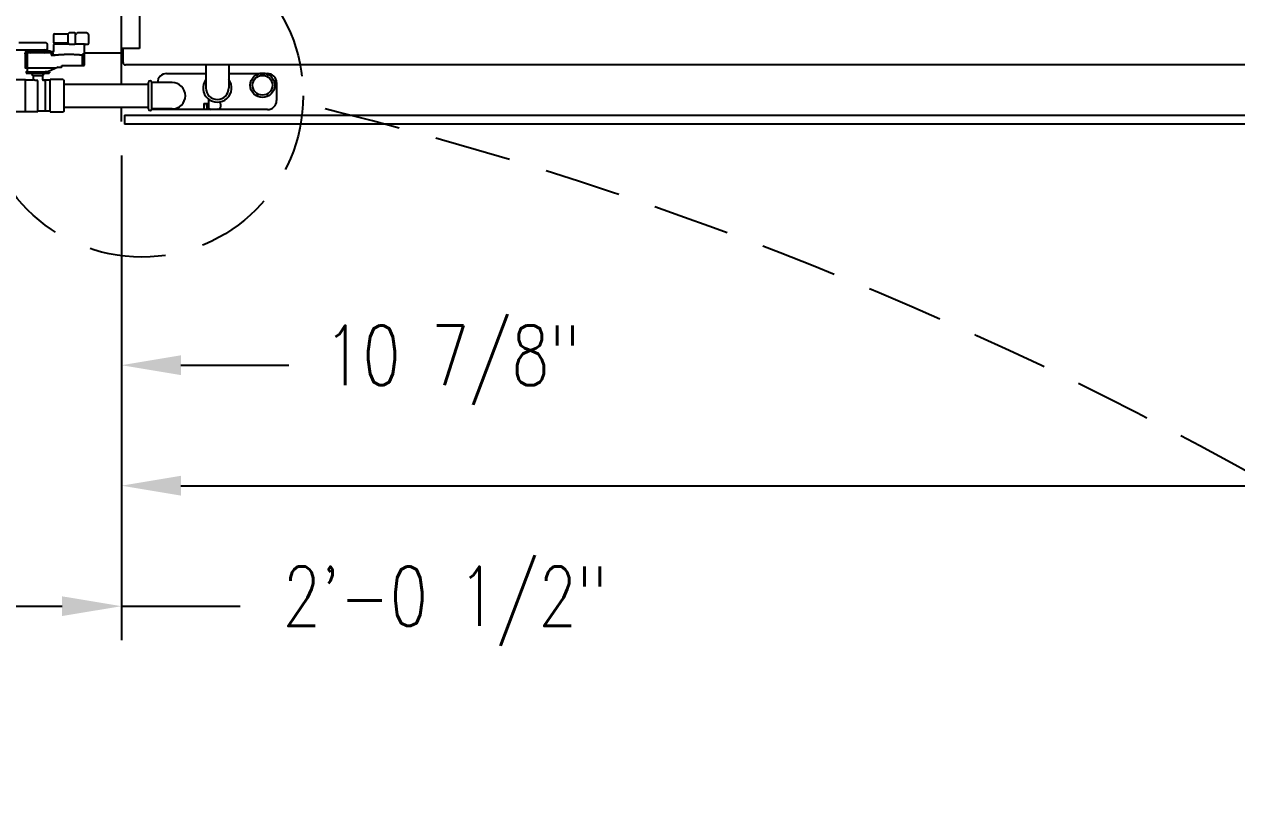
# Model space of a CAD drawing. Header units: millimetres. Extents: x 17046 to 32328, y 18593 to 29476.
# Drawn here: x 17323.8 to 17424.4, y 18836.3 to 18901 of the extents above; entities that cross this region are included whole.
import ezdxf

# ---------------------------------------------------------------- set-up
doc = ezdxf.new("R2010")
doc.units = ezdxf.units.MM
doc.header["$LTSCALE"] = 5
doc.linetypes.add('HIDDEN', pattern=[9.525, 6.35, -3.175])
for name, color, linetype in [('COIL-CONTROL', 2, 'Continuous'), ('CONDENSER-CO2-CONTROL', 7, 'Continuous'), ('RECIRCULATION-CONTROL', 3, 'Continuous'), ('UNIT', 6, 'Continuous')]:
    doc.layers.add(name, color=color, linetype=linetype)
doc.styles.add('SUBMITTAL', font='romans.shx', dxfattribs={"width": 0.75})
doc.dimstyles.new('SUBMITTAL', dxfattribs={"dimtxt": 0.09375, "dimasz": 0.09375, "dimexe": 0.03125, "dimexo": 0.0625, "dimgap": 0.0625, "dimtad": 0, "dimdec": 4, "dimzin": 4, "dimdsep": 46, "dimlunit": 4, "dimtxsty": 'SUBMITTAL', "dimcen": 0.09375, "dimclre": 6, "dimadec": 0, "dimazin": 0, "dimtfac": 1, "dimtdec": 0, "dimtofl": 0, "dimtmove": 0, "dimatfit": 3, "dimfxl": 0, "dimfrac": 2, "dimtolj": 1, "dimtzin": 4, "dimarcsym": 0})

# ---------------------------------------------------------------- blocks, each defined once
blk = doc.blocks.new('*D32')
at = {"layer": 'UNIT', "color": 6, "lineweight": -2}
for p, q in [((17331.9, 18890.06), (17331.9, 18859.84)), ((17615.33, 18890.06), (17615.33, 18859.84))]:
    blk.add_line(p, q, dxfattribs=at)
at = {"layer": 'UNIT', "color": 3, "lineweight": -2}
for p, q in [((17336.83, 18862.66), (17454.87, 18862.66)), ((17610.4, 18862.66), (17492.37, 18862.66))]:
    blk.add_line(p, q, dxfattribs=at)
at = {"layer": 'UNIT', "color": 3}
for points in [[(17336.83, 18863.48), (17336.83, 18861.84), (17331.9, 18862.66)], [(17610.4, 18863.48), (17610.4, 18861.84), (17615.33, 18862.66)]]:
    blk.add_solid(points, dxfattribs=at)
at = {"layer": 'UNIT', "color": 3, "insert": (17473.62, 18862.66), "char_height": 4.9294, "attachment_point": 5, "style": 'SUBMITTAL'}
blk.add_mtext('\\A1;23\'-7 3/8"', dxfattribs=at)
blk = doc.blocks.new('*D33')
at = {"layer": 'UNIT', "color": 6, "lineweight": -2}
for p, q in [((17307.36, 18963.53), (17307.36, 18849.84)), ((17331.9, 18890.06), (17331.9, 18849.84))]:
    blk.add_line(p, q, dxfattribs=at)
at = {"layer": 'UNIT', "color": 3, "lineweight": -2}
for p, q in [((17312.29, 18852.66), (17326.97, 18852.66)), ((17331.9, 18852.66), (17341.76, 18852.66))]:
    blk.add_line(p, q, dxfattribs=at)
at = {"layer": 'UNIT', "color": 3}
for points in [[(17312.29, 18853.48), (17312.29, 18851.84), (17307.36, 18852.66)], [(17326.97, 18853.48), (17326.97, 18851.84), (17331.9, 18852.66)]]:
    blk.add_solid(points, dxfattribs=at)
at = {"layer": 'UNIT', "color": 3, "insert": (17358.75, 18852.66), "char_height": 4.9294, "attachment_point": 5, "style": 'SUBMITTAL'}
blk.add_mtext('\\A1;2\'-0 1/2"', dxfattribs=at)
blk = doc.blocks.new('*D36')
at = {"layer": 'CONDENSER-CO2-CONTROL', "color": 6, "lineweight": -2}
for p, q in [((17320.98, 18898.01), (17320.98, 18869.84)), ((17331.9, 18890.06), (17331.9, 18869.84))]:
    blk.add_line(p, q, dxfattribs=at)
at = {"layer": 'CONDENSER-CO2-CONTROL', "color": 3, "lineweight": -2}
for p, q in [((17316.05, 18872.66), (17311.12, 18872.66)), ((17336.83, 18872.66), (17345.79, 18872.66))]:
    blk.add_line(p, q, dxfattribs=at)
at = {"layer": 'CONDENSER-CO2-CONTROL', "color": 3}
for points in [[(17316.05, 18873.48), (17316.05, 18871.84), (17320.98, 18872.66)], [(17336.83, 18873.48), (17336.83, 18871.84), (17331.9, 18872.66)]]:
    blk.add_solid(points, dxfattribs=at)
at = {"layer": 'CONDENSER-CO2-CONTROL', "color": 3, "insert": (17359.34, 18872.66), "char_height": 4.9294, "attachment_point": 5, "style": 'SUBMITTAL'}
blk.add_mtext('\\A1;10 7/8"', dxfattribs=at)

msp = doc.modelspace()

# ---------------------------------------------------------------- linework, layer by layer
at = {"layer": 'COIL-CONTROL'}
msp.add_line((17323.8369, 18898.5995), (17331.9036, 18898.5995), dxfattribs=at)
msp.add_line((17323.8369, 18898.5995), (17331.9036, 18898.5995), dxfattribs=at)
at = {"layer": 'RECIRCULATION-CONTROL'}
for p, q in [((17326.351, 18900.163), (17327.4907, 18900.163)), ((17328.0025, 18900.2417), (17327.6181, 18900.2417)), ((17328.1437, 18900.163), (17328.0813, 18900.163)), ((17328.8633, 18900.2417), (17328.2801, 18900.2417)), ((17328.9888, 18900.2417), (17328.8633, 18900.2417)), ((17338.9062, 18897.5809), (17338.9062, 18895.6667)), ((17340.8077, 18897.5809), (17340.8077, 18895.6768)), ((17322.7683, 18896.3631), (17323.9494, 18896.3631)), ((17323.9494, 18896.341), (17323.9494, 18896.3631)), ((17323.9494, 18896.3441), (17324.5546, 18896.3441)), ((17323.9494, 18893.7657), (17323.9494, 18896.2846)), ((17324.5652, 18896.6984), (17324.4668, 18896.7968)), ((17324.5652, 18896.6984), (17324.5652, 18896.3834)), ((17324.5652, 18896.6984), (17325.3526, 18896.6984)), ((17324.9533, 18893.7063), (17324.9533, 18896.2835)), ((17325.3526, 18896.6984), (17325.451, 18896.7968)), ((17325.3526, 18896.6984), (17325.3526, 18896.3834)), ((17325.9573, 18896.3047), (17325.4313, 18896.3047)), ((17325.9573, 18896.3355), (17325.9827, 18896.3631)), ((17325.9573, 18896.3355), (17325.9573, 18893.7148)), ((17327.0736, 18896.3631), (17325.9827, 18896.3631)), ((17335.6465, 18896.8717), (17338.9062, 18896.8717)), ((17340.8077, 18896.8717), (17344.0215, 18896.8717)), ((17325.5636, 18896.2259), (17325.5636, 18893.8244)), ((17334.414, 18893.9267), (17334.414, 18896.1236)), ((17336.1069, 18896.1236), (17334.414, 18896.1236)), ((17344.7715, 18896.1217), (17344.7715, 18894.6217)), ((17338.7365, 18894.374), (17338.9728, 18894.3753)), ((17338.7365, 18894.374), (17338.7389, 18893.9194)), ((17338.9728, 18894.3753), (17338.9752, 18893.9207)), ((17339.1607, 18894.3458), (17338.9729, 18894.3448)), ((17339.1628, 18893.9521), (17339.1587, 18894.7191)), ((17340.1354, 18894.1541), (17340.1334, 18894.5235)), ((17323.9494, 18893.6872), (17322.7683, 18893.6872)), ((17323.9494, 18893.7093), (17323.9888, 18893.7093)), ((17323.9494, 18893.6872), (17323.9494, 18893.7093)), ((17323.9494, 18893.7063), (17324.9533, 18893.7063)), ((17325.9573, 18893.7456), (17324.9533, 18893.7456)), ((17325.9827, 18893.6872), (17325.9573, 18893.7148)), ((17325.9827, 18893.6872), (17327.0736, 18893.6872)), ((17336.1069, 18893.9267), (17334.414, 18893.9267)), ((17344.0215, 18893.8717), (17334.414, 18893.8717)), ((17338.7389, 18893.9194), (17338.9752, 18893.9207)), ((17339.1628, 18893.9521), (17338.975, 18893.9511)), ((17339.1628, 18893.9521), (17339.2903, 18893.8937)), ((17339.8808, 18893.8969), (17339.2903, 18893.8937))]:
    msp.add_line(p, q, dxfattribs=at)
at = {"layer": 'RECIRCULATION-CONTROL', "linetype": 'HIDDEN', "ltscale": 0.2}
msp.add_circle((17333.5829, 18895.0252), 13.395, dxfattribs=at)
at = {"layer": 'RECIRCULATION-CONTROL'}
for radius in [1.0133, 0.8228]:
    msp.add_circle((17343.6069, 18895.8934), radius, dxfattribs=at)
for centre, radius, start, end in [((17326.351, 18900.0842), 0.0787, 90, 180), ((17328.0025, 18900.163), 0.0787, 0, 90), ((17328.1437, 18900.2417), 0.0787, 270, 330), ((17328.2801, 18900.163), 0.0787, 90, 150), ((17328.9888, 18900.0448), 0.1969, 5.109005, 90), ((17324.4865, 18896.3834), 0.0787, 330, 0), ((17325.4313, 18896.3834), 0.0787, 180, 270), ((17334.2762, 18896.1236), 0.1378, 0, 180), ((17335.6465, 18896.1217), 0.75, 90, 179.852788), ((17339.8569, 18895.6717), 1.1811, 143.91447, 36.693959), ((17344.0215, 18896.1217), 0.75, 0, 90), ((17336.1069, 18895.0252), 1.0984, 270, 90), ((17339.8569, 18895.6717), 0.9508, 180.304214, 0.304214), ((17344.0215, 18894.6217), 0.75, 270, 0), ((17334.2762, 18893.9267), 0.1378, 180, 0), ((17339.8795, 18894.1528), 0.2559, 270.304214, 0.304214)]:
    msp.add_arc(centre, radius, start, end, dxfattribs=at)
at = {"layer": 'RECIRCULATION-CONTROL', "linetype": 'HIDDEN', "ltscale": 0.2}
for centre, radius, start, end in [((17160.6509, 18699.6358), 201.5307, 35.344978, 79.021825), ((17272.9924, 18589.0433), 314.1783, 41.876518, 76.382396)]:
    msp.add_arc(centre, radius, start, end, dxfattribs=at)
at = {"layer": 'RECIRCULATION-CONTROL'}
msp.add_ellipse((17327.6181, 18900.163), major_axis=(-0.1274, 0), ratio=0.61803399, start_param=4.71238898, end_param=6.28318531, dxfattribs=at)
for points, knots in [([(17323.9494, 18896.2846), (17323.9494, 18896.2925), (17323.9501, 18896.3012), (17323.9539, 18896.314), (17323.9556, 18896.3182), (17323.9604, 18896.3262), (17323.9634, 18896.3301), (17323.9706, 18896.3358), (17323.9746, 18896.3382), (17323.9809, 18896.3401), (17323.9827, 18896.3405), (17323.9857, 18896.3409), (17323.9873, 18896.341), (17323.9888, 18896.341)], [2.729599296, 2.729599296, 2.729599296, 2.729599296, 2.887354182, 2.887354182, 2.966231625, 2.966231625, 3.045109068, 3.045109068, 3.092388077, 3.092388077, 3.105628315, 3.105628315, 3.11645677, 3.11645677, 3.11645677, 3.11645677]), ([(17324.9533, 18896.2835), (17324.933, 18896.2836), (17324.9128, 18896.2841), (17324.8682, 18896.2864), (17324.844, 18896.2883), (17324.7757, 18896.2956), (17324.7341, 18896.3023), (17324.6571, 18896.3173), (17324.6232, 18896.3256), (17324.5791, 18896.3371), (17324.5657, 18896.3409), (17324.5562, 18896.3436), (17324.5546, 18896.3441), (17324.5546, 18896.3441)], [0.00041726, 0.00041726, 0.00041726, 0.00041726, 0.15505021, 0.15505021, 0.34573595, 0.34573595, 0.71128936, 0.71128936, 1.11893579, 1.11893579, 1.44299365, 1.44299365, 1.59211892, 1.59211892, 1.59211892, 1.59211892]), ([(17325.5636, 18896.2259), (17325.5636, 18896.2369), (17325.5636, 18896.2489), (17325.5636, 18896.2709), (17325.5636, 18896.2808), (17325.5636, 18896.2929), (17325.5636, 18896.2972), (17325.5636, 18896.3016), (17325.5636, 18896.3026), (17325.5636, 18896.3034)], [0, 0, 0, 0, 0.117562819, 0.117562819, 0.235125638, 0.235125638, 0.311588865, 0.311588865, 0.347008826, 0.347008826, 0.347008826, 0.347008826]), ([(17323.9888, 18893.7093), (17323.9873, 18893.7093), (17323.9857, 18893.7094), (17323.9827, 18893.7098), (17323.9809, 18893.7102), (17323.9746, 18893.7121), (17323.9706, 18893.7145), (17323.9634, 18893.7202), (17323.9604, 18893.7241), (17323.9556, 18893.7321), (17323.9539, 18893.7364), (17323.9501, 18893.7491), (17323.9494, 18893.7578), (17323.9494, 18893.7657)], [1.038818923, 1.038818923, 1.038818923, 1.038818923, 1.049647379, 1.049647379, 1.062887617, 1.062887617, 1.110166626, 1.110166626, 1.189044069, 1.189044069, 1.267921512, 1.267921512, 1.425676398, 1.425676398, 1.425676398, 1.425676398]), ([(17325.5636, 18893.7469), (17325.5636, 18893.7477), (17325.5636, 18893.7487), (17325.5636, 18893.7531), (17325.5636, 18893.7574), (17325.5636, 18893.7695), (17325.5636, 18893.7794), (17325.5636, 18893.8014), (17325.5636, 18893.8135), (17325.5636, 18893.8244)], [1.052107745, 1.052107745, 1.052107745, 1.052107745, 1.087527707, 1.087527707, 1.163990933, 1.163990933, 1.281553752, 1.281553752, 1.399116571, 1.399116571, 1.399116571, 1.399116571])]:
    msp.add_open_spline(points, degree=3, knots=knots, dxfattribs=at)
for points in [[(17325.5636, 18896.3047), (17325.5636, 18896.3047), (17325.5636, 18896.3043), (17325.5636, 18896.3034)], [(17325.5636, 18893.7469), (17325.5636, 18893.7461), (17325.5636, 18893.7456), (17325.5636, 18893.7456)]]:
    msp.add_open_spline(points, degree=3, dxfattribs=at)
at = {"layer": 'UNIT'}
for p, q in [((17331.9036, 18892.8745), (17331.9036, 18973.2292)), ((17333.4036, 18964.6004), (17333.4036, 18898.9392)), ((17333.4036, 18898.9392), (17331.9036, 18898.9392)), ((17332.0363, 18897.781), (17332.0398, 18898.9392)), ((17615.0552, 18897.5809), (17332.2343, 18897.5809)), ((17332.145, 18893.4097), (17332.145, 18892.6597)), ((17332.145, 18893.4097), (17615.2425, 18893.4097)), ((17615.2425, 18892.6597), (17332.145, 18892.6597))]:
    msp.add_line(p, q, dxfattribs=at)
msp.add_arc((17332.2364, 18897.781), 0.2001, 180, 269.391571, dxfattribs=at)

# ---------------------------------------------------------------- dimensions: what is measured, and where the dimension line sits
at = {"layer": 'CONDENSER-CO2-CONTROL', "color": 3}
dim = msp.add_linear_dim(base=(17331.90358, 18872.65966), p1=(17320.97515, 18900.82466), p2=(17331.90358, 18892.87451), angle=180, dimstyle='SUBMITTAL', override={"dimscale": 70.42, "dimtxt": 0.07, "dimasz": 0.07, "dimexe": 0.04, "dimexo": 0.04, "dimgap": 0.03125, "dimdec": 3, "dimzin": 3, "dimclrd": 3, "dimclrt": 3, "dimtdec": 3, "dimtix": 1}, dxfattribs=at)
dim.commit()
dim.dimension.update_dxf_attribs({"geometry": '*D36', "text_midpoint": (17359.34477, 18872.65966), "dimtype": 160})
at = {"layer": 'UNIT', "color": 3}
dim = msp.add_linear_dim(base=(17331.9036, 18852.6597), p1=(17307.3644, 18966.3465), p2=(17331.9036, 18892.8745), angle=180, dimstyle='SUBMITTAL', override={"dimscale": 70.42, "dimtxt": 0.07, "dimasz": 0.07, "dimexe": 0.04, "dimexo": 0.04, "dimgap": 0.03125, "dimdec": 3, "dimzin": 3, "dimclrd": 3, "dimclrt": 3, "dimtdec": 3, "dimtix": 1}, dxfattribs=at)
dim.commit()
dim.dimension.update_dxf_attribs({"geometry": '*D33', "text_midpoint": (17358.7512, 18852.6597), "dimtype": 160})
dim = msp.add_linear_dim(base=(17331.9036, 18862.6597), p1=(17615.3293, 18892.8745), p2=(17331.9036, 18892.8745), dimstyle='SUBMITTAL', override={"dimscale": 70.42, "dimtxt": 0.07, "dimasz": 0.07, "dimexe": 0.04, "dimexo": 0.04, "dimgap": 0.03125, "dimdec": 3, "dimzin": 3, "dimclrd": 3, "dimclrt": 3, "dimtdec": 3, "dimtix": 1}, dxfattribs=at)
dim.commit()
dim.dimension.update_dxf_attribs({"geometry": '*D32', "text_midpoint": (17473.6164, 18862.6597)})

# ---------------------------------------------------------------- next in the draw order: wipeouts: each hides what was drawn before it
for points in [[(17323.91, 18897.3283), (17328.8313, 18897.3283), (17328.8313, 18899.4089), (17325.6659, 18899.4125), (17322.5124, 18899.4149), (17322.5124, 18898.8244), (17323.91, 18898.5488)], [(17327.1384, 18895.9759), (17334.1384, 18895.9759), (17334.1384, 18894.0744), (17327.1384, 18894.0744)]]:
    msp.add_wipeout(points).dxf.layer = 'RECIRCULATION-CONTROL'

# ---------------------------------------------------------------- next in the draw order: linework, layer by layer
at = {"layer": 'RECIRCULATION-CONTROL'}
for p, q in [((17325.6659, 18899.4125), (17323.3745, 18899.4149)), ((17325.7604, 18898.9425), (17325.7604, 18899.2968)), ((17326.2722, 18900.0842), (17326.2722, 18899.4346)), ((17326.3116, 18899.3789), (17326.3116, 18899.3328)), ((17326.344, 18899.3755), (17326.3337, 18899.3755)), ((17326.3337, 18899.3362), (17326.344, 18899.3362)), ((17327.4907, 18899.3755), (17326.469, 18899.3755)), ((17326.469, 18899.3362), (17327.5078, 18899.3362)), ((17327.4907, 18899.3755), (17327.4907, 18900.163)), ((17327.6181, 18899.2968), (17328.0025, 18899.2968)), ((17328.0707, 18899.3362), (17328.8313, 18899.3362)), ((17328.0813, 18899.3755), (17328.0813, 18900.163)), ((17328.8313, 18898.6913), (17328.8313, 18899.3362)), ((17328.91, 18899.2968), (17329.1069, 18899.2968)), ((17329.1856, 18899.3755), (17329.1856, 18900.0448)), ((17322.5124, 18898.8244), (17325.6423, 18898.8244)), ((17323.91, 18898.5488), (17323.91, 18897.3677)), ((17326.0591, 18898.5881), (17323.9494, 18898.5881)), ((17323.9657, 18898.7456), (17326.0197, 18898.7456)), ((17325.9803, 18898.6669), (17323.9657, 18898.6669)), ((17324.1069, 18897.3677), (17324.1069, 18898.5488)), ((17324.4809, 18898.7456), (17324.4809, 18898.8244)), ((17325.6639, 18898.816), (17325.5396, 18898.816)), ((17325.6639, 18898.748), (17325.6639, 18898.816)), ((17325.6742, 18898.7653), (17325.6746, 18898.7653)), ((17325.6868, 18898.5881), (17325.6868, 18898.6669)), ((17325.6957, 18898.785), (17325.7321, 18898.785)), ((17325.7538, 18898.7653), (17325.7379, 18898.7653)), ((17325.7596, 18898.785), (17325.796, 18898.785)), ((17325.8049, 18898.5881), (17325.8049, 18898.6669)), ((17325.8171, 18898.7653), (17325.8175, 18898.7653)), ((17326.0144, 18898.6865), (17326.272, 18898.6865)), ((17326.0197, 18898.7456), (17326.0197, 18898.7063)), ((17326.0754, 18898.5488), (17326.0754, 18898.3913)), ((17326.0754, 18898.3913), (17326.2871, 18898.3913)), ((17326.1541, 18898.5094), (17326.0869, 18898.5766)), ((17326.1344, 18898.5291), (17326.2549, 18898.6496)), ((17326.1541, 18898.47), (17326.1541, 18898.5094)), ((17326.2947, 18898.47), (17326.1541, 18898.47)), ((17326.2722, 18899.2771), (17326.2722, 18898.6913)), ((17328.6344, 18898.4134), (17328.6344, 18897.5645)), ((17328.8313, 18897.5645), (17328.8313, 18898.5747)), ((17323.9494, 18897.3283), (17326.4752, 18897.3283)), ((17324.1069, 18897.0133), (17324.1069, 18897.3283)), ((17326.6441, 18897.407), (17325.7998, 18897.0133)), ((17326.6441, 18897.407), (17326.9197, 18897.407)), ((17326.959, 18897.5252), (17328.7919, 18897.5252)), ((17326.959, 18897.4464), (17326.959, 18897.5252)), ((17323.9985, 18896.9937), (17323.9985, 18896.8952)), ((17323.9985, 18896.8952), (17325.8997, 18896.8952)), ((17324.0181, 18897.0133), (17325.5516, 18897.0133)), ((17324.4668, 18896.8755), (17324.4471, 18896.8952)), ((17324.4668, 18896.8755), (17324.4668, 18896.7968)), ((17325.451, 18896.8755), (17325.4707, 18896.8952)), ((17325.451, 18896.8755), (17325.451, 18896.7968)), ((17325.8997, 18897.0133), (17325.5628, 18897.0133)), ((17325.9193, 18896.9937), (17325.9193, 18896.9149)), ((17327.0736, 18896.3631), (17327.1384, 18896.2929)), ((17327.1384, 18893.7574), (17327.1384, 18896.2929)), ((17327.1384, 18895.9759), (17331.9649, 18895.9759)), ((17331.9649, 18895.9759), (17334.1384, 18895.9759)), ((17334.1384, 18893.9267), (17334.1384, 18896.1236)), ((17327.1384, 18893.7574), (17327.0736, 18893.6872)), ((17327.1384, 18894.0744), (17331.9649, 18894.0744)), ((17331.9649, 18894.0744), (17334.1384, 18894.0744))]:
    msp.add_line(p, q, dxfattribs=at)
for centre, radius, start, end in [((17325.6423, 18899.2968), 0.1181, 0, 78.463041), ((17326.3313, 18899.4346), 0.0591, 180, 264.780438), ((17326.3313, 18899.2771), 0.0591, 95.219562, 180), ((17328.0025, 18899.3755), 0.0787, 270, 0), ((17328.91, 18899.2181), 0.0787, 90, 180), ((17329.1069, 18899.3755), 0.0787, 270, 0), ((17323.9494, 18898.5488), 0.0394, 90, 180), ((17323.9657, 18898.7063), 0.0394, 90, 270), ((17324.3628, 18898.7063), 0.1181, 270, 340.528779), ((17325.5833, 18898.7063), 0.1181, 90, 160.528779), ((17325.5833, 18898.7063), 0.1181, 199.471221, 270), ((17325.6423, 18898.9425), 0.1181, 270, 0), ((17325.6545, 18898.7653), 0.0197, 270, 0), ((17325.672, 18898.7693), 0.00394, 339.832635, 350.272005), ((17325.7321, 18898.7811), 0.00394, 0, 90), ((17325.7399, 18898.7693), 0.00394, 180, 270), ((17325.7518, 18898.7693), 0.00394, 270, 0), ((17325.7596, 18898.7811), 0.00394, 90, 180), ((17325.8197, 18898.7693), 0.00394, 189.727995, 200.167365), ((17325.8372, 18898.7653), 0.0197, 180, 270), ((17325.9803, 18898.7063), 0.0394, 270, 0), ((17326.0591, 18898.5488), 0.0394, 45, 90), ((17326.1148, 18898.5488), 0.0394, 135, 180), ((17326.2132, 18898.6913), 0.0591, 315, 0), ((17323.9494, 18897.3677), 0.0394, 180, 270), ((17326.9197, 18897.4464), 0.0394, 270, 0), ((17328.7919, 18897.5645), 0.0394, 270, 0), ((17324.0181, 18896.9937), 0.0197, 90, 180), ((17325.8997, 18896.9937), 0.0197, 0, 90), ((17325.8997, 18896.9149), 0.0197, 270, 0)]:
    msp.add_arc(centre, radius, start, end, dxfattribs=at)
for centre, major_axis, ratio, start_param, end_param in [((17327.6181, 18899.3755), (-0.1274, 0), 0.61803399, 0, 1.57079633), ((17324.1232, 18898.5488), (0, 0.0394), 0.41421356, 0, 1.57079633), ((17324.1232, 18897.3677), (0, -0.0394), 0.41421356, 4.71238898, 6.28318531), ((17328.6181, 18897.5645), (0, -0.0394), 0.41421356, 0, 1.57079633)]:
    msp.add_ellipse(centre, major_axis=major_axis, ratio=ratio, start_param=start_param, end_param=end_param, dxfattribs=at)
for points, knots in [([(17326.3337, 18899.3755), (17326.3321, 18899.3755), (17326.3307, 18899.3756), (17326.3282, 18899.3756), (17326.327, 18899.3757), (17326.3259, 18899.3758)], [0.3049004424, 0.3049004424, 0.3049004424, 0.3049004424, 0.3216995017, 0.3216995017, 0.337828773, 0.337828773, 0.337828773, 0.337828773]), ([(17326.3259, 18899.3359), (17326.3281, 18899.3361), (17326.3306, 18899.3362), (17326.3334, 18899.3362), (17326.3335, 18899.3362), (17326.3337, 18899.3362)], [0.9128209579, 0.9128209579, 0.9128209579, 0.9128209579, 0.942394679, 0.942394679, 0.9439344238, 0.9439344238, 0.9439344238, 0.9439344238]), ([(17326.344, 18899.3362), (17326.345, 18899.3362), (17326.346, 18899.3362), (17326.3475, 18899.3362), (17326.3479, 18899.3362), (17326.3484, 18899.3362)], [0.9786516297, 0.9786516297, 0.9786516297, 0.9786516297, 0.9878006975, 0.9878006975, 0.9918310064, 0.9918310064, 0.9918310064, 0.9918310064]), ([(17326.3903, 18899.3762), (17326.387, 18899.3763), (17326.3836, 18899.3763), (17326.3753, 18899.3763), (17326.3704, 18899.3762), (17326.3596, 18899.3759), (17326.3538, 18899.3757), (17326.3484, 18899.3756)], [0.760779764, 0.760779764, 0.760779764, 0.760779764, 0.786617288, 0.786617288, 0.824749757, 0.824749757, 0.873614564, 0.873614564, 0.873614564, 0.873614564]), ([(17326.3484, 18899.3362), (17326.3489, 18899.3361), (17326.3494, 18899.3361), (17326.3555, 18899.336), (17326.3614, 18899.3358), (17326.3722, 18899.3355), (17326.3771, 18899.3354), (17326.3847, 18899.3354), (17326.3875, 18899.3355), (17326.3903, 18899.3355)], [0.695215485, 0.695215485, 0.695215485, 0.695215485, 0.70010658, 0.70010658, 0.74914671, 0.74914671, 0.786617288, 0.786617288, 0.80804988, 0.80804988, 0.80804988, 0.80804988]), ([(17325.6746, 18898.7653), (17325.6747, 18898.7653), (17325.6748, 18898.7655), (17325.675, 18898.766), (17325.6752, 18898.7664), (17325.6755, 18898.7674), (17325.6757, 18898.768), (17325.6759, 18898.7686), (17325.6759, 18898.7686), (17325.6759, 18898.7686)], [0, 0, 0, 0, 0.0060243667, 0.0060243667, 0.0125269212, 0.0125269212, 0.0193585915, 0.0193585915, 0.0194542341, 0.0194542341, 0.0194542341, 0.0194542341]), ([(17325.6957, 18898.785), (17325.6939, 18898.785), (17325.692, 18898.7848), (17325.6884, 18898.7838), (17325.6867, 18898.783), (17325.6835, 18898.7811), (17325.6821, 18898.7799), (17325.6795, 18898.7772), (17325.6784, 18898.7756), (17325.6768, 18898.7722), (17325.6762, 18898.7704), (17325.6759, 18898.7686)], [0, 0, 0, 0, 0.0114195007, 0.0114195007, 0.0228390014, 0.0228390014, 0.034258502, 0.034258502, 0.0456780027, 0.0456780027, 0.0570975034, 0.0570975034, 0.0570975034, 0.0570975034]), ([(17325.7313, 18898.7686), (17325.7313, 18898.7686), (17325.7313, 18898.7686), (17325.732, 18898.768), (17325.7326, 18898.7674), (17325.7341, 18898.7664), (17325.7348, 18898.766), (17325.7363, 18898.7655), (17325.7371, 18898.7653), (17325.7379, 18898.7653)], [-0.0000972943, -0.0000972943, -0.0000972943, -0.0000972943, 0, 0, 0.0069496547, 0.0069496547, 0.0135645097, 0.0135645097, 0.0196929185, 0.0196929185, 0.0196929185, 0.0196929185]), ([(17325.736, 18898.7693), (17325.736, 18898.7719), (17325.736, 18898.7743), (17325.736, 18898.7781), (17325.736, 18898.7795), (17325.736, 18898.7808), (17325.736, 18898.7811), (17325.736, 18898.7811)], [0.018300701, 0.018300701, 0.018300701, 0.018300701, 0.0388262522, 0.0388262522, 0.0592034352, 0.0592034352, 0.0719391746, 0.0719391746, 0.0719391746, 0.0719391746]), ([(17325.7538, 18898.7653), (17325.7546, 18898.7653), (17325.7554, 18898.7655), (17325.7569, 18898.766), (17325.7576, 18898.7664), (17325.7591, 18898.7674), (17325.7597, 18898.768), (17325.7604, 18898.7686), (17325.7604, 18898.7686), (17325.7604, 18898.7686)], [0, 0, 0, 0, 0.0060243463, 0.0060243463, 0.0125269671, 0.0125269671, 0.0193585954, 0.0193585954, 0.0194542335, 0.0194542335, 0.0194542335, 0.0194542335]), ([(17325.7557, 18898.7811), (17325.7557, 18898.7811), (17325.7557, 18898.781), (17325.7557, 18898.7804), (17325.7557, 18898.7798), (17325.7557, 18898.7778), (17325.7557, 18898.7762), (17325.7557, 18898.7728), (17325.7557, 18898.7711), (17325.7557, 18898.7693)], [0, 0, 0, 0, 0.0083751598, 0.0083751598, 0.0217754154, 0.0217754154, 0.0391957478, 0.0391957478, 0.0536384736, 0.0536384736, 0.0536384736, 0.0536384736]), ([(17325.8158, 18898.7686), (17325.8155, 18898.7704), (17325.8149, 18898.7722), (17325.8133, 18898.7756), (17325.8122, 18898.7772), (17325.8096, 18898.7799), (17325.8082, 18898.7811), (17325.805, 18898.783), (17325.8033, 18898.7838), (17325.7997, 18898.7848), (17325.7978, 18898.785), (17325.796, 18898.785)], [0.0148416712, 0.0148416712, 0.0148416712, 0.0148416712, 0.0262611719, 0.0262611719, 0.0376806725, 0.0376806725, 0.0491001732, 0.0491001732, 0.0605196739, 0.0605196739, 0.0719391746, 0.0719391746, 0.0719391746, 0.0719391746]), ([(17325.8158, 18898.7686), (17325.8158, 18898.7686), (17325.8158, 18898.7686), (17325.816, 18898.768), (17325.8162, 18898.7674), (17325.8165, 18898.7664), (17325.8167, 18898.766), (17325.8169, 18898.7655), (17325.817, 18898.7653), (17325.8171, 18898.7653)], [-0.0000972899, -0.0000972899, -0.0000972899, -0.0000972899, 0, 0, 0.0069496143, 0.0069496143, 0.013564539, 0.013564539, 0.0196929291, 0.0196929291, 0.0196929291, 0.0196929291])]:
    msp.add_open_spline(points, degree=3, knots=knots, dxfattribs=at)
for points, degree in [([(17326.3484, 18899.3756), (17326.3469, 18899.3756), (17326.3455, 18899.3755), (17326.344, 18899.3755)], 3), ([(17326.469, 18899.3755), (17326.4436, 18899.3755), (17326.4173, 18899.3757), (17326.3903, 18899.3762)], 3), ([(17326.3903, 18899.3355), (17326.4173, 18899.336), (17326.4436, 18899.3362), (17326.469, 18899.3362)], 3), ([(17326.2947, 18898.47), (17326.2909, 18898.4332), (17326.2871, 18898.3913)], 2), ([(17328.6992, 18898.47), (17328.7253, 18898.493), (17328.7514, 18898.5159), (17328.7776, 18898.5387)], 3), ([(17328.8313, 18898.6496), (17328.8313, 18898.6609), (17328.8313, 18898.6772), (17328.8313, 18898.6913)], 3), ([(17325.5583, 18897.0132), (17325.556, 18897.0133), (17325.5538, 18897.0133), (17325.5516, 18897.0133)], 3)]:
    msp.add_open_spline(points, degree=degree, dxfattribs=at)
for points, weights in [([(17326.2871, 18898.3913), (17326.2978, 18898.3932), (17326.3085, 18898.3945)], [1.22405770936, 1.22743900133, 1.22969879774]), ([(17326.3085, 18898.3945), (17326.9324, 18898.47), (17327.5518, 18898.47)], [1.00785103705, 1.01158301158, 1.01158301158]), ([(17328.7776, 18898.5387), (17328.807, 18898.5644), (17328.8313, 18898.5747)], [2.25031662882, 2.4179026028, 2.49299110855]), ([(17328.8313, 18898.5747), (17328.8313, 18898.6297), (17328.8313, 18898.6496)], [2.99649199893, 3.84209214594, 4.27991564854])]:
    msp.add_rational_spline(points, weights, degree=2, dxfattribs=at)
for points, weights, knots in [([(17327.5518, 18898.47), (17327.8502, 18898.47), (17328.1489, 18898.4569), (17328.4487, 18898.4307), (17328.4972, 18898.4264), (17328.5458, 18898.4218), (17328.5943, 18898.4172), (17328.6077, 18898.416), (17328.6211, 18898.4147), (17328.6344, 18898.4134)], [1.01558779859, 1.01558779859, 1.0149355264, 1.01363098202, 1.01363098202, 1.01363098202, 1.01363098202, 1.01363098202, 1.01363098202, 1.01363098202], [6.56732435, 6.56732435, 6.56732435, 6.56732435, 8.89418905, 8.89418905, 8.89418905, 9.27033954, 9.27033954, 9.27033954, 9.3739351, 9.3739351, 9.3739351, 9.3739351]), ([(17328.6344, 18898.4127), (17328.6412, 18898.4187), (17328.6479, 18898.4247), (17328.6547, 18898.4307), (17328.6695, 18898.4439), (17328.6844, 18898.457), (17328.6992, 18898.47)], [1, 1, 1, 1, 1.00000335646, 1.00000354417, 1.00000056314], [0.286472636, 0.286472636, 0.286472636, 0.286472636, 0.371874708, 0.371874708, 0.371874708, 0.560550806, 0.560550806, 0.560550806, 0.560550806])]:
    msp.add_rational_spline(points, weights, degree=3, knots=knots, dxfattribs=at)

doc.saveas('drawing.dxf')
